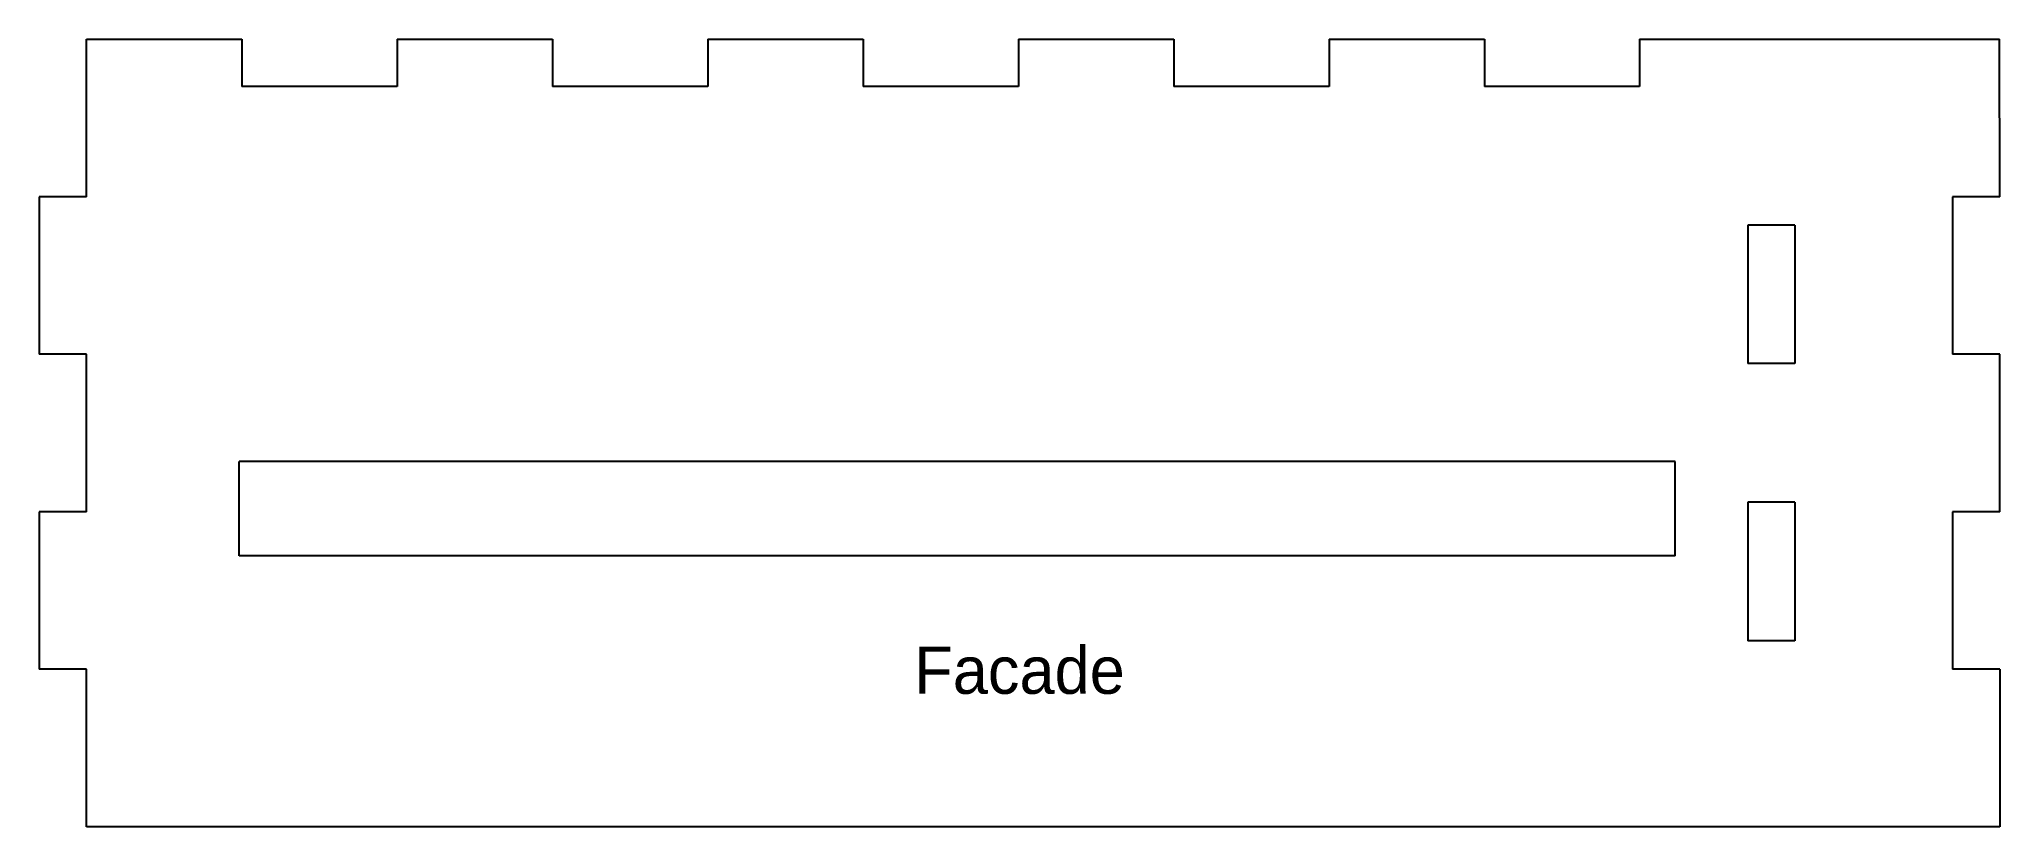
# Model space of a CAD drawing. Header units: millimetres. Extents: x 0 to 125, y 0 to 50.
import ezdxf
from ezdxf.enums import TextEntityAlignment as Align

# ---------------------------------------------------------------- set-up
doc = ezdxf.new("R2010")
doc.units = ezdxf.units.MM
doc.layers.add('FACADE', color=1, linetype='CONTINUOUS')
doc.layers.add('GRAVURE', color=2, linetype='CONTINUOUS')

msp = doc.modelspace()

# ---------------------------------------------------------------- linework, layer by layer
at = {"layer": 'FACADE'}
for p, q in [((3.01, 50), (12.874, 50)), ((3.01, 40), (3.01, 50)), ((12.874, 50), (12.874, 47)), ((22.737, 50), (22.737, 47)), ((22.737, 50), (32.601, 50)), ((32.601, 50), (32.601, 47)), ((42.465, 50), (42.465, 47)), ((42.465, 50), (52.328, 50)), ((52.328, 50), (52.328, 47)), ((62.192, 50), (62.192, 47)), ((62.192, 50), (72.055, 50)), ((72.055, 50), (72.055, 47)), ((81.919, 50), (81.919, 47)), ((81.919, 50), (91.783, 50)), ((91.783, 50), (91.783, 47)), ((101.646, 50), (101.646, 47)), ((101.646, 50), (124.51, 50)), ((124.52, 40), (124.51, 50)), ((22.737, 47), (12.874, 47)), ((42.465, 47), (32.601, 47)), ((62.192, 47), (52.328, 47)), ((81.919, 47), (72.055, 47)), ((101.646, 47), (91.783, 47)), ((0, 40), (0, 30)), ((3.01, 40), (0, 40)), ((124.52, 40), (121.52, 40)), ((121.52, 40), (121.52, 30)), ((111.51, 38.202), (108.51, 38.202)), ((108.51, 38.202), (108.51, 29.404)), ((111.51, 38.202), (111.51, 29.404)), ((3.01, 30), (0, 30)), ((3.01, 20), (3.01, 30)), ((124.52, 30), (121.52, 30)), ((124.52, 20), (124.52, 30)), ((111.51, 29.404), (108.51, 29.404)), ((103.91, 23.2), (12.71, 23.2)), ((12.71, 17.2), (12.71, 23.2)), ((103.91, 17.2), (103.91, 23.2)), ((0, 20), (0, 10)), ((3.01, 20), (0, 20)), ((111.51, 20.606), (108.51, 20.606)), ((108.51, 20.606), (108.51, 11.808)), ((111.51, 20.606), (111.51, 11.808)), ((124.52, 20), (121.52, 20)), ((121.52, 20), (121.52, 10)), ((103.91, 17.2), (12.71, 17.2)), ((111.51, 11.808), (108.51, 11.808)), ((3.01, 10), (0, 10)), ((3.01, 0), (3.01, 10)), ((124.52, 10), (121.52, 10)), ((124.52, 10), (124.52, 0)), ((124.52, 0), (3.01, 0))]:
    msp.add_line(p, q, dxfattribs=at)

# ---------------------------------------------------------------- texts
at = {"layer": 'GRAVURE'}
msp.add_text('Facade', height=3, dxfattribs=at).set_placement((62.26, 10), align=Align.MIDDLE)

doc.saveas('drawing.dxf')
